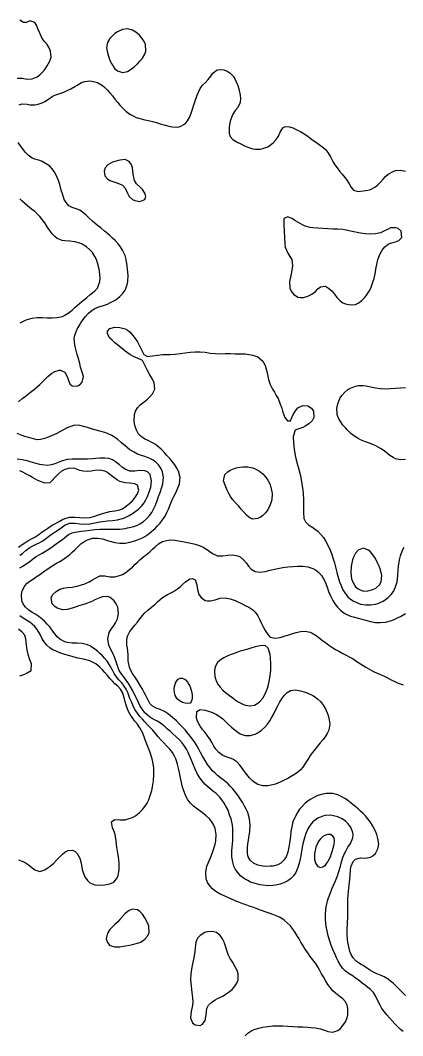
# Model space of a CAD drawing. Header units: metres. Extents: x 0 to 190, y 0 to 286.
# Drawn here: x 60.9 to 94.4, y 60.7 to 149.6 of the extents above; entities that cross this region are included whole.
import ezdxf

# ---------------------------------------------------------------- set-up
doc = ezdxf.new("R2010")
doc.units = ezdxf.units.M
doc.layers.add('engrave', color=7, linetype='Continuous')

msp = doc.modelspace()

# ---------------------------------------------------------------- linework, layer by layer
at = {"layer": 'engrave'}
for points in [[(60.65, 144.57), (61.09, 144.56), (61.53, 144.47), (61.97, 144.5), (62.41, 144.7), (62.63, 144.86), (62.85, 145.07), (63.07, 145.32), (63.29, 145.64), (63.51, 146.05), (63.62, 146.4), (63.58, 146.95), (63.46, 147.23), (63.27, 147.51), (63.04, 147.78), (62.85, 148.06), (62.63, 148.5), (62.47, 148.89), (62.36, 149.17), (62.19, 149.45), (61.75, 149.59), (61.47, 149.44), (61.21, 149.44), (60.87, 149.64)], [(69.44, 145.2), (69.88, 145.06), (70.31, 145.15), (70.56, 145.29), (70.91, 145.57), (71.19, 145.84), (71.41, 146.07), (71.63, 146.33), (71.85, 146.68), (71.93, 146.95), (71.89, 147.51), (71.78, 147.78), (71.61, 148.06), (71.37, 148.34), (71.04, 148.61), (70.75, 148.77), (70.31, 148.88), (69.88, 148.84), (69.44, 148.63), (69.22, 148.47), (69, 148.28), (68.78, 148.06), (68.56, 147.7), (68.48, 147.23), (68.56, 146.79), (68.67, 146.4), (68.78, 146.12), (69, 145.7), (69.22, 145.39), (69.44, 145.2)], [(60.82, 142.25), (61.09, 142.31), (61.53, 142.28), (61.75, 142.25), (62.19, 142.24), (62.41, 142.27), (62.85, 142.42), (63.07, 142.53), (63.47, 142.8), (63.73, 142.97), (63.95, 143.09), (64.39, 143.24), (64.73, 143.35), (65.04, 143.48), (65.36, 143.63), (65.7, 143.83), (65.92, 143.97), (66.3, 144.18), (66.58, 144.28), (67.02, 144.33), (67.46, 144.26), (67.69, 144.18), (68.12, 143.93), (68.34, 143.74), (68.56, 143.52), (68.78, 143.28), (69, 143.02), (69.22, 142.74), (69.44, 142.46), (69.66, 142.2), (69.88, 141.97), (70.18, 141.69), (70.53, 141.43), (70.75, 141.29), (71.07, 141.14), (71.41, 141.03), (71.85, 140.93), (72.15, 140.86), (72.51, 140.78), (72.95, 140.65), (73.17, 140.58), (73.61, 140.45), (74.05, 140.34), (74.27, 140.31), (74.71, 140.29), (74.93, 140.33), (75.37, 140.58), (75.58, 140.83), (75.76, 141.14), (75.88, 141.42), (76.02, 141.86), (76.14, 142.25), (76.24, 142.6), (76.41, 143.08), (76.53, 143.35), (76.68, 143.66), (76.9, 143.95), (77.14, 144.18), (77.4, 144.46), (77.61, 144.74), (77.8, 145.01), (78.18, 145.29), (78.44, 145.33), (78.76, 145.29), (79.1, 145.17), (79.32, 145.01), (79.57, 144.74), (79.76, 144.45), (79.98, 143.93), (80.07, 143.63), (80.19, 143.08), (80.22, 142.8), (80.2, 142.45), (79.98, 142.01), (79.76, 141.74), (79.55, 141.42), (79.43, 141.14), (79.32, 140.8), (79.23, 140.31), (79.22, 139.76), (79.32, 139.45), (79.54, 139.19), (79.98, 138.94), (80.2, 138.84), (80.58, 138.65), (80.85, 138.53), (81.29, 138.39), (81.51, 138.36), (81.95, 138.36), (82.17, 138.41), (82.61, 138.57), (82.83, 138.7), (83.12, 138.93), (83.36, 139.2), (83.54, 139.48), (83.71, 139.85), (83.93, 140.23), (84.15, 140.34), (84.51, 140.31), (84.81, 140.23), (85.23, 140.03), (85.47, 139.91), (85.71, 139.76), (86.11, 139.48), (86.34, 139.31), (86.56, 139.15), (86.88, 138.93), (87.22, 138.68), (87.44, 138.52), (87.66, 138.33), (87.88, 138.07), (88.1, 137.69), (88.32, 137.27), (88.49, 136.99), (88.68, 136.71), (88.9, 136.43), (89.13, 136.16), (89.36, 135.88), (89.56, 135.6), (89.73, 135.33), (89.89, 135.05), (90.11, 134.77), (90.52, 134.64), (90.96, 134.69), (91.39, 134.75), (91.61, 134.81), (92.05, 135.04), (92.27, 135.23), (92.49, 135.47), (92.71, 135.72), (92.93, 135.95), (93.17, 136.16), (93.59, 136.4), (93.81, 136.47), (94.25, 136.52), (94.69, 136.44)], [(60.77, 116.23), (61.09, 116.51), (61.31, 116.67), (61.53, 116.84), (61.83, 117.06), (62.17, 117.34), (62.41, 117.53), (62.63, 117.73), (62.85, 117.94), (63.07, 118.17), (63.35, 118.44), (63.69, 118.72), (63.95, 118.87), (64.34, 119), (64.45, 119), (64.83, 118.83), (65.04, 118.44), (65.11, 118.17), (65.26, 117.81), (65.48, 117.61), (65.92, 117.6), (66.14, 117.71), (66.36, 117.93), (66.45, 118.44), (66.36, 118.81), (66.21, 119.27), (66.14, 119.58), (66, 120.11), (65.92, 120.38), (65.75, 120.94), (65.69, 121.21), (65.65, 121.77), (65.7, 122.05), (65.92, 122.6), (66.07, 122.87), (66.24, 123.15), (66.43, 123.43), (66.64, 123.7), (66.89, 123.98), (67.23, 124.26), (67.46, 124.39), (67.81, 124.53), (68.12, 124.64), (68.56, 124.79), (68.78, 124.88), (69.19, 125.09), (69.44, 125.26), (69.66, 125.45), (69.88, 125.68), (70.1, 126), (70.3, 126.47), (70.36, 126.75), (70.37, 127.3), (70.32, 127.85), (70.29, 128.13), (70.2, 128.69), (70.1, 129.05), (69.89, 129.52), (69.72, 129.79), (69.5, 130.07), (69.24, 130.35), (69, 130.57), (68.78, 130.78), (68.56, 130.97), (68.31, 131.18), (67.97, 131.45), (67.68, 131.68), (67.46, 131.86), (67.24, 132.05), (66.98, 132.28), (66.69, 132.56), (66.39, 132.84), (66.14, 133.01), (65.9, 133.11), (65.48, 133.24), (65.19, 133.39), (64.93, 133.67), (64.77, 133.94), (64.61, 134.45), (64.52, 134.77), (64.39, 135.27), (64.27, 135.6), (64.16, 135.88), (63.95, 136.31), (63.73, 136.63), (63.51, 136.85), (63.29, 137.02), (62.85, 137.27), (62.63, 137.35), (62.19, 137.48), (61.97, 137.56), (61.61, 137.82), (61.36, 138.1), (61.15, 138.37), (60.95, 138.65), (60.74, 138.93)], [(70.97, 133.85), (71.41, 133.77), (71.85, 133.94), (71.94, 134.22), (71.85, 134.51), (71.63, 134.82), (71.39, 135.05), (71.1, 135.33), (70.93, 135.6), (70.83, 136.16), (70.76, 136.71), (70.66, 136.99), (70.46, 137.27), (70.1, 137.44), (69.66, 137.4), (69.22, 137.28), (69, 137.2), (68.61, 136.99), (68.35, 136.71), (68.27, 136.43), (68.34, 136.02), (68.56, 135.75), (68.78, 135.6), (69.22, 135.46), (69.62, 135.33), (69.88, 135.19), (70.1, 134.95), (70.31, 134.5), (70.47, 134.22), (70.75, 133.95), (70.97, 133.85)], [(60.92, 123.15), (61.31, 123.35), (61.53, 123.43), (61.97, 123.56), (62.41, 123.62), (62.85, 123.61), (63.29, 123.59), (63.73, 123.57), (64.17, 123.6), (64.61, 123.7), (64.83, 123.8), (65.12, 123.98), (65.46, 124.26), (65.7, 124.48), (65.92, 124.67), (66.14, 124.86), (66.42, 125.09), (66.75, 125.36), (67.02, 125.58), (67.24, 125.76), (67.46, 125.95), (67.68, 126.19), (67.9, 126.75), (67.92, 127.02), (67.9, 127.41), (67.84, 127.85), (67.7, 128.41), (67.59, 128.69), (67.46, 128.96), (67.24, 129.29), (67.02, 129.54), (66.74, 129.79), (66.36, 130.04), (66.14, 130.13), (65.7, 130.24), (65.26, 130.28), (64.83, 130.31), (64.6, 130.35), (64.17, 130.54), (63.95, 130.71), (63.73, 130.95), (63.51, 131.24), (63.29, 131.56), (63.07, 131.89), (62.85, 132.19), (62.63, 132.46), (62.41, 132.68), (62.19, 132.88), (61.91, 133.11), (61.56, 133.39), (61.31, 133.6), (61.09, 133.79), (60.87, 133.99)], [(89.42, 124.8), (89.86, 124.71), (90.3, 124.76), (90.52, 124.86), (90.84, 125.09), (91.12, 125.36), (91.33, 125.64), (91.5, 125.92), (91.64, 126.19), (91.83, 126.71), (91.92, 127.02), (92.04, 127.58), (92.09, 127.85), (92.2, 128.41), (92.27, 128.69), (92.49, 129.24), (92.65, 129.52), (92.86, 129.79), (93.15, 130.02), (93.37, 130.11), (93.81, 130.23), (94.11, 130.35), (94.35, 130.62), (94.29, 131.18), (94.03, 131.4), (93.81, 131.47), (93.37, 131.45), (93.15, 131.36), (92.77, 131.18), (92.49, 131.03), (92.05, 130.93), (91.61, 130.92), (91.17, 130.94), (90.74, 130.99), (90.3, 131.07), (89.86, 131.16), (89.64, 131.22), (89.2, 131.31), (88.76, 131.35), (88.32, 131.35), (87.88, 131.37), (87.44, 131.41), (87, 131.42), (86.56, 131.45), (86.34, 131.48), (85.9, 131.62), (85.66, 131.73), (85.25, 131.96), (85.03, 132.09), (84.72, 132.28), (84.37, 132.44), (84.01, 132.28), (84.01, 131.73), (84.06, 131.18), (84.08, 130.62), (84.1, 130.07), (84.15, 129.78), (84.37, 129.24), (84.55, 128.96), (84.71, 128.69), (84.79, 128.13), (84.69, 127.58), (84.59, 127.14), (84.52, 126.75), (84.55, 126.19), (84.65, 125.92), (84.86, 125.64), (85.25, 125.4), (85.47, 125.35), (85.74, 125.36), (86.12, 125.47), (86.47, 125.64), (86.78, 125.89), (87, 126.12), (87.22, 126.3), (87.66, 126.34), (87.94, 126.19), (88.24, 125.92), (88.46, 125.64), (88.66, 125.36), (88.93, 125.09), (89.2, 124.9), (89.42, 124.8)], [(80.63, 60.69), (80.85, 60.91), (81.21, 61.15), (81.51, 61.28), (81.95, 61.4), (82.17, 61.44), (82.61, 61.5), (83.05, 61.55), (83.49, 61.56), (83.93, 61.55), (84.37, 61.52), (84.81, 61.5), (85.25, 61.48), (85.69, 61.47), (86.12, 61.45), (86.38, 61.43), (86.78, 61.39), (87.22, 61.31), (87.66, 61.15), (87.88, 61.07), (88.32, 61), (88.74, 61.15), (88.98, 61.34), (89.2, 61.58), (89.42, 61.91), (89.57, 62.26), (89.64, 62.54), (89.64, 63.09), (89.58, 63.37), (89.42, 63.67), (89.2, 63.92), (88.84, 64.2), (88.54, 64.42), (88.32, 64.62), (88.1, 64.88), (87.88, 65.19), (87.66, 65.54), (87.48, 65.86), (87.33, 66.13), (87.18, 66.41), (87, 66.72), (86.78, 67.05), (86.56, 67.35), (86.34, 67.65), (86.12, 67.96), (85.9, 68.29), (85.69, 68.63), (85.52, 68.9), (85.36, 69.18), (85.19, 69.46), (85.01, 69.73), (84.81, 70.03), (84.59, 70.31), (84.35, 70.56), (84.03, 70.84), (83.71, 71.04), (83.49, 71.15), (83.05, 71.31), (82.82, 71.39), (82.39, 71.54), (82.06, 71.67), (81.73, 71.79), (81.3, 71.95), (81.07, 72.03), (80.63, 72.18), (80.42, 72.26), (79.98, 72.43), (79.76, 72.52), (79.32, 72.72), (79.1, 72.81), (78.66, 73), (78.44, 73.11), (78.07, 73.33), (77.78, 73.56), (77.56, 73.8), (77.34, 74.13), (77.22, 74.44), (77.17, 74.99), (77.28, 75.55), (77.39, 75.82), (77.56, 76.23), (77.73, 76.65), (77.83, 76.93), (77.99, 77.48), (78.05, 77.76), (78.09, 78.31), (78, 78.86), (77.87, 79.14), (77.71, 79.42), (77.5, 79.7), (77.22, 79.97), (76.9, 80.23), (76.68, 80.38), (76.46, 80.53), (76.11, 80.8), (75.83, 81.08), (75.62, 81.36), (75.46, 81.63), (75.33, 81.91), (75.15, 82.46), (75.08, 82.74), (74.97, 83.29), (74.91, 83.57), (74.79, 84.13), (74.71, 84.48), (74.55, 84.96), (74.42, 85.23), (74.25, 85.51), (74.03, 85.79), (73.77, 86.06), (73.51, 86.34), (73.25, 86.62), (73.01, 86.89), (72.78, 87.17), (72.53, 87.45), (72.29, 87.71), (72.07, 87.94), (71.85, 88.18), (71.63, 88.42), (71.41, 88.66), (71.19, 88.94), (70.97, 89.28), (70.78, 89.66), (70.66, 89.94), (70.53, 90.25), (70.34, 90.77), (70.21, 91.04), (70.04, 91.32), (69.82, 91.6), (69.57, 91.87), (69.34, 92.15), (69.16, 92.43), (69, 92.72), (68.78, 93.14), (68.56, 93.47), (68.34, 93.74), (68.12, 93.98), (67.9, 94.19), (67.68, 94.38), (67.34, 94.64), (67.02, 94.85), (66.8, 94.94), (66.36, 95.06), (65.92, 95.09), (65.48, 95.09), (65.04, 95.14), (64.82, 95.2), (64.39, 95.43), (64.17, 95.63), (63.95, 95.91), (63.73, 96.22), (63.51, 96.51), (63.29, 96.76), (63.07, 96.99), (62.85, 97.19), (62.56, 97.41), (62.19, 97.64), (61.97, 97.77), (61.67, 97.96), (61.37, 98.24), (61.18, 98.52), (61.07, 98.79), (61.03, 99.35), (61.09, 99.68), (61.31, 100.11), (61.53, 100.34), (61.75, 100.51), (62.07, 100.73), (62.41, 100.96), (62.63, 101.11), (62.87, 101.28), (63.27, 101.56), (63.51, 101.71), (63.73, 101.85), (64.17, 102.12), (64.39, 102.25), (64.62, 102.39), (65.02, 102.67), (65.26, 102.86), (65.48, 103.06), (65.7, 103.27), (65.93, 103.5), (66.24, 103.78), (66.58, 104.02), (66.8, 104.14), (67.24, 104.27), (67.68, 104.28), (68.12, 104.21), (68.56, 104.08), (68.78, 104.01), (69.22, 103.89), (69.66, 103.84), (70.1, 103.85), (70.53, 103.92), (70.97, 104.04), (71.19, 104.12), (71.63, 104.31), (71.85, 104.43), (72.11, 104.61), (72.45, 104.88), (72.73, 105.13), (72.95, 105.35), (73.17, 105.59), (73.39, 105.88), (73.61, 106.22), (73.78, 106.54), (73.9, 106.82), (74.05, 107.21), (74.23, 107.65), (74.37, 107.93), (74.52, 108.2), (74.71, 108.59), (74.87, 109.03), (74.92, 109.59), (74.79, 110.14), (74.65, 110.42), (74.46, 110.7), (74.25, 110.97), (74.02, 111.25), (73.78, 111.53), (73.53, 111.8), (73.26, 112.08), (72.95, 112.35), (72.73, 112.52), (72.51, 112.64), (72.07, 112.86), (71.85, 112.96), (71.51, 113.19), (71.26, 113.46), (71.11, 113.74), (70.97, 114.14), (70.9, 114.57), (70.93, 115.12), (71.02, 115.4), (71.19, 115.69), (71.44, 115.95), (71.79, 116.23), (72.07, 116.45), (72.29, 116.66), (72.51, 116.93), (72.71, 117.34), (72.66, 117.89), (72.51, 118.21), (72.29, 118.59), (72.07, 118.98), (71.92, 119.27), (71.79, 119.55), (71.62, 119.83), (71.19, 120.06), (70.97, 120.14), (70.53, 120.36), (70.31, 120.51), (70.1, 120.67), (69.76, 120.94), (69.44, 121.2), (69.22, 121.4), (69, 121.6), (68.78, 121.81), (68.56, 122.17), (68.56, 122.41), (68.78, 122.65), (69.22, 122.75), (69.66, 122.72), (70.1, 122.61), (70.31, 122.49), (70.55, 122.32), (70.8, 122.04), (71, 121.77), (71.19, 121.47), (71.41, 121.07), (71.6, 120.66), (71.74, 120.38), (72.07, 120.18), (72.51, 120.24), (72.95, 120.32), (73.39, 120.36), (73.83, 120.38), (74.05, 120.38), (74.49, 120.41), (74.93, 120.46), (75.37, 120.51), (75.8, 120.57), (76.24, 120.61), (76.68, 120.61), (77.12, 120.56), (77.56, 120.49), (78, 120.45), (78.44, 120.44), (78.88, 120.45), (79.32, 120.46), (79.76, 120.44), (80.2, 120.43), (80.63, 120.42), (80.98, 120.38), (81.29, 120.32), (81.73, 120.15), (81.95, 120), (82.17, 119.79), (82.39, 119.39), (82.51, 119), (82.61, 118.47), (82.68, 118.17), (82.83, 117.73), (83.02, 117.34), (83.19, 117.06), (83.36, 116.78), (83.51, 116.51), (83.71, 116.03), (83.83, 115.68), (83.93, 115.31), (84.12, 114.85), (84.33, 114.57), (84.59, 114.56), (84.72, 114.85), (84.85, 115.12), (85.03, 115.43), (85.25, 115.69), (85.69, 115.91), (86.12, 115.86), (86.43, 115.68), (86.63, 115.4), (86.65, 114.85), (86.49, 114.57), (86.21, 114.29), (85.9, 114.09), (85.69, 113.98), (85.25, 113.83), (85.01, 113.74), (84.83, 113.19), (84.86, 112.63), (84.92, 112.08), (85.01, 111.53), (85.08, 111.25), (85.23, 110.7), (85.31, 110.42), (85.44, 109.86), (85.5, 109.59), (85.6, 109.03), (85.67, 108.48), (85.7, 108.2), (85.74, 107.65), (85.74, 107.1), (85.73, 106.54), (85.78, 105.99), (85.91, 105.71), (86.19, 105.44), (86.56, 105.2), (86.78, 105.05), (87, 104.88), (87.27, 104.61), (87.49, 104.33), (87.67, 104.05), (87.88, 103.68), (88.08, 103.22), (88.19, 102.95), (88.32, 102.56), (88.45, 102.12), (88.54, 101.78), (88.67, 101.28), (88.76, 100.94), (88.9, 100.45), (89, 100.18), (89.2, 99.74), (89.42, 99.39), (89.64, 99.13), (89.86, 98.93), (90.08, 98.78), (90.52, 98.58), (90.74, 98.51), (91.17, 98.45), (91.61, 98.45), (92.05, 98.51), (92.27, 98.57), (92.71, 98.76), (92.93, 98.9), (93.15, 99.07), (93.41, 99.35), (93.62, 99.62), (93.81, 100.01), (93.95, 100.45), (94.01, 101.01), (94.03, 101.48), (94.06, 101.84), (94.16, 102.39), (94.25, 102.73), (94.43, 103.22), (94.55, 103.5)], [(93.81, 111.23), (93.59, 111.34), (93.31, 111.53), (92.97, 111.8), (92.71, 111.99), (92.49, 112.13), (92.08, 112.36), (91.83, 112.47), (91.43, 112.63), (91.17, 112.73), (90.74, 112.9), (90.52, 113.01), (90.24, 113.19), (89.89, 113.46), (89.64, 113.7), (89.42, 113.93), (89.2, 114.19), (88.98, 114.49), (88.78, 114.85), (88.68, 115.12), (88.66, 115.68), (88.76, 116.06), (88.94, 116.51), (89.11, 116.78), (89.35, 117.06), (89.64, 117.29), (89.86, 117.42), (90.3, 117.59), (90.52, 117.64), (90.96, 117.65), (91.23, 117.61), (91.61, 117.53), (92.05, 117.44), (92.49, 117.38), (92.93, 117.37), (93.37, 117.39), (93.81, 117.42), (94.25, 117.46), (94.69, 117.48)], [(60.87, 101.67), (61.14, 101.84), (61.53, 102.09), (61.75, 102.25), (61.97, 102.42), (62.31, 102.67), (62.63, 102.85), (62.85, 102.97), (63.29, 103.22), (63.51, 103.37), (63.73, 103.53), (64.06, 103.78), (64.39, 104.01), (64.61, 104.17), (64.83, 104.35), (65.16, 104.61), (65.48, 104.76), (65.92, 104.84), (66.25, 104.88), (66.58, 104.93), (67.02, 104.99), (67.46, 105.04), (67.9, 105.07), (68.34, 105.08), (68.78, 105.06), (69.22, 105.06), (69.66, 105.08), (70.1, 105.14), (70.31, 105.17), (70.75, 105.27), (71.19, 105.42), (71.41, 105.53), (71.7, 105.71), (72.02, 105.99), (72.26, 106.27), (72.46, 106.54), (72.61, 106.82), (72.74, 107.1), (72.95, 107.64), (73.05, 107.93), (73.17, 108.28), (73.33, 108.76), (73.41, 109.03), (73.48, 109.59), (73.39, 110.1), (73.25, 110.42), (73.05, 110.7), (72.77, 110.97), (72.51, 111.15), (72.29, 111.27), (71.85, 111.43), (71.55, 111.53), (71.19, 111.65), (70.89, 111.8), (70.53, 112.03), (70.31, 112.2), (70.1, 112.38), (69.8, 112.63), (69.46, 112.91), (69.22, 113.09), (69, 113.23), (68.56, 113.45), (68.34, 113.53), (67.9, 113.66), (67.57, 113.74), (67.24, 113.83), (66.8, 113.96), (66.58, 114.03), (66.14, 114.15), (65.7, 114.17), (65.26, 114.04), (65.04, 113.95), (64.66, 113.74), (64.39, 113.6), (64.12, 113.46), (63.73, 113.28), (63.51, 113.18), (63.07, 113.01), (62.69, 112.91), (62.41, 112.9), (62.19, 112.94), (61.75, 113.06), (61.32, 113.19), (61.09, 113.28), (60.65, 113.44)], [(60.87, 102.78), (61.12, 102.95), (61.45, 103.22), (61.75, 103.46), (61.97, 103.59), (62.37, 103.78), (62.63, 103.9), (62.9, 104.05), (63.28, 104.33), (63.51, 104.5), (63.73, 104.65), (64.07, 104.88), (64.39, 105.1), (64.61, 105.26), (64.87, 105.44), (65.26, 105.58), (65.7, 105.58), (66.14, 105.54), (66.58, 105.52), (67.02, 105.54), (67.46, 105.61), (67.9, 105.7), (68.12, 105.74), (68.56, 105.8), (69, 105.84), (69.44, 105.89), (69.87, 105.99), (70.1, 106.08), (70.47, 106.27), (70.75, 106.44), (70.97, 106.58), (71.29, 106.82), (71.57, 107.1), (71.77, 107.37), (71.94, 107.65), (72.08, 107.93), (72.28, 108.48), (72.35, 108.76), (72.42, 109.31), (72.3, 109.86), (72.07, 110.09), (71.85, 110.19), (71.41, 110.22), (70.97, 110.16), (70.75, 110.14), (70.53, 110.15), (70.1, 110.31), (69.88, 110.46), (69.61, 110.7), (69.28, 110.97), (69, 111.15), (68.69, 111.25), (68.34, 111.3), (67.9, 111.29), (67.55, 111.25), (67.24, 111.22), (66.8, 111.19), (66.36, 111.19), (65.92, 111.21), (65.48, 111.21), (65.04, 111.16), (64.61, 111.05), (64.39, 110.97), (63.95, 110.8), (63.66, 110.7), (63.29, 110.63), (62.85, 110.69), (62.63, 110.74), (62.19, 110.86), (61.79, 110.97), (61.53, 111.04), (61.09, 111.14), (60.65, 111.19)], [(94.69, 111.18), (94.25, 111.15), (93.81, 111.23)], [(60.77, 103.5), (61.09, 103.72), (61.31, 103.88), (61.59, 104.05), (61.97, 104.25), (62.19, 104.37), (62.56, 104.61), (62.85, 104.82), (63.07, 104.98), (63.33, 105.16), (63.73, 105.41), (63.95, 105.53), (64.26, 105.71), (64.61, 105.9), (64.83, 106), (65.26, 106.11), (65.7, 106.11), (66.14, 106.09), (66.58, 106.07), (67.02, 106.09), (67.46, 106.2), (67.68, 106.28), (68.12, 106.45), (68.46, 106.54), (68.78, 106.61), (69.22, 106.66), (69.66, 106.75), (69.88, 106.85), (70.24, 107.1), (70.53, 107.34), (70.75, 107.55), (70.97, 107.81), (71.19, 108.16), (71.3, 108.48), (71.19, 108.91), (70.97, 109.04), (70.53, 109.09), (70.1, 109.14), (69.66, 109.24), (69.44, 109.35), (69.11, 109.59), (68.78, 109.86), (68.56, 110.03), (68.34, 110.14), (67.9, 110.24), (67.46, 110.2), (67.14, 110.14), (66.8, 110.11), (66.43, 110.14), (66.14, 110.22), (65.7, 110.37), (65.26, 110.41), (64.83, 110.3), (64.55, 110.14), (64.22, 109.86), (63.96, 109.59), (63.73, 109.32), (63.51, 109.14), (63.07, 109.09), (62.63, 109.27), (62.41, 109.37), (61.99, 109.59), (61.75, 109.73), (61.53, 109.87), (61.09, 110.1), (60.87, 110.17)], [(81.29, 105.93), (81.07, 106.02), (80.79, 106.27), (80.54, 106.54), (80.29, 106.82), (80.04, 107.1), (79.78, 107.37), (79.55, 107.65), (79.35, 107.93), (79.19, 108.2), (79.05, 108.48), (78.88, 108.93), (78.74, 109.31), (78.85, 109.86), (79.1, 110.1), (79.32, 110.23), (79.76, 110.41), (79.98, 110.47), (80.42, 110.54), (80.85, 110.53), (81.29, 110.44), (81.51, 110.35), (81.88, 110.14), (82.17, 109.91), (82.39, 109.67), (82.61, 109.37), (82.79, 109.03), (82.89, 108.76), (83, 108.2), (82.97, 107.65), (82.83, 107.2), (82.64, 106.82), (82.45, 106.54), (82.18, 106.27), (81.95, 106.1), (81.72, 105.99), (81.29, 105.93)], [(94.47, 61.06), (94.25, 61.24), (94.03, 61.45), (93.78, 61.71), (93.53, 61.98), (93.29, 62.26), (93.05, 62.54), (92.82, 62.81), (92.61, 63.09), (92.46, 63.37), (92.27, 63.76), (92.06, 64.2), (91.87, 64.47), (91.61, 64.75), (91.39, 64.93), (91.17, 65.09), (90.89, 65.3), (90.53, 65.58), (90.3, 65.75), (90.08, 65.9), (89.73, 66.13), (89.42, 66.36), (89.2, 66.58), (88.98, 66.87), (88.77, 67.24), (88.64, 67.52), (88.51, 67.8), (88.32, 68.26), (88.18, 68.63), (88.08, 68.9), (87.91, 69.46), (87.84, 69.73), (87.74, 70.29), (87.68, 70.84), (87.67, 71.39), (87.73, 71.95), (87.85, 72.5), (87.94, 72.78), (88.1, 73.22), (88.26, 73.61), (88.37, 73.88), (88.54, 74.27), (88.71, 74.71), (88.81, 74.99), (88.98, 75.55), (89.05, 75.82), (89.2, 76.31), (89.33, 76.65), (89.47, 76.93), (89.64, 77.21), (89.86, 77.53), (90.07, 78.04), (90.09, 78.31), (90.04, 78.59), (89.86, 78.98), (89.64, 79.28), (89.42, 79.5), (89.13, 79.7), (88.76, 79.87), (88.37, 79.97), (88.1, 80.01), (87.66, 79.99), (87.44, 79.94), (87, 79.76), (86.78, 79.62), (86.56, 79.42), (86.33, 79.14), (86.12, 78.81), (85.91, 78.31), (85.82, 78.04), (85.69, 77.51), (85.62, 77.21), (85.53, 76.65), (85.47, 76.31), (85.36, 75.82), (85.25, 75.42), (85.06, 74.99), (84.87, 74.71), (84.61, 74.44), (84.37, 74.26), (84.15, 74.14), (83.71, 73.97), (83.29, 73.88), (83.05, 73.85), (82.61, 73.84), (82.17, 73.88), (81.95, 73.91), (81.51, 74.02), (81.11, 74.16), (80.85, 74.28), (80.58, 74.44), (80.22, 74.71), (79.98, 74.98), (79.77, 75.27), (79.64, 75.55), (79.54, 75.9), (79.47, 76.38), (79.47, 76.93), (79.51, 77.48), (79.54, 77.79), (79.56, 78.31), (79.54, 78.87), (79.51, 79.14), (79.39, 79.7), (79.3, 79.97), (79.1, 80.5), (78.95, 80.8), (78.79, 81.08), (78.6, 81.36), (78.37, 81.63), (78.08, 81.91), (77.78, 82.16), (77.56, 82.33), (77.34, 82.52), (77.11, 82.74), (76.87, 83.02), (76.66, 83.29), (76.46, 83.62), (76.24, 84.06), (76.09, 84.4), (75.98, 84.68), (75.8, 85.11), (75.63, 85.51), (75.49, 85.79), (75.32, 86.06), (75.12, 86.34), (74.87, 86.62), (74.58, 86.89), (74.27, 87.17), (74.05, 87.37), (73.83, 87.56), (73.61, 87.76), (73.32, 88), (72.95, 88.24), (72.73, 88.35), (72.37, 88.55), (72.07, 88.77), (71.85, 88.99), (71.63, 89.27), (71.41, 89.62), (71.26, 89.94), (71.13, 90.21), (70.97, 90.52), (70.75, 90.96), (70.56, 91.32), (70.39, 91.6), (70.18, 91.87), (69.96, 92.15), (69.75, 92.43), (69.6, 92.7), (69.44, 93.11), (69.3, 93.54), (69.2, 93.81), (69, 94.27), (68.8, 94.64), (68.69, 94.92), (68.59, 95.47), (68.72, 96.03), (68.88, 96.3), (69.08, 96.58), (69.27, 96.86), (69.44, 97.2), (69.54, 97.69), (69.46, 98.24), (69.33, 98.52), (69.14, 98.79), (68.8, 99.07), (68.56, 99.16), (68.12, 99.13), (67.9, 99.06), (67.46, 98.87), (67.24, 98.76), (66.8, 98.59), (66.58, 98.51), (66.14, 98.38), (65.74, 98.24), (65.48, 98.16), (65.04, 98.02), (64.61, 97.99), (64.17, 98.14), (63.95, 98.29), (63.73, 98.53), (63.63, 99.07), (63.77, 99.35), (64.06, 99.62), (64.39, 99.8), (64.7, 99.9), (65.04, 99.95), (65.48, 100), (65.92, 100.07), (66.28, 100.18), (66.58, 100.28), (66.95, 100.45), (67.24, 100.62), (67.46, 100.76), (67.9, 100.97), (68.34, 100.97), (68.78, 100.89), (69.22, 100.9), (69.62, 101.01), (69.88, 101.11), (70.17, 101.28), (70.53, 101.55), (70.75, 101.75), (70.97, 101.97), (71.19, 102.19), (71.41, 102.39), (71.76, 102.67), (72.07, 102.91), (72.29, 103.09), (72.51, 103.31), (72.73, 103.53), (73.03, 103.78), (73.39, 103.99), (73.61, 104.06), (74.05, 104.12), (74.49, 104.1), (74.79, 104.05), (75.15, 103.99), (75.58, 103.89), (76.02, 103.8), (76.24, 103.75), (76.68, 103.62), (76.96, 103.5), (77.34, 103.25), (77.56, 103.09), (77.78, 102.93), (78.22, 102.74), (78.66, 102.72), (79.1, 102.78), (79.54, 102.81), (79.98, 102.73), (80.2, 102.63), (80.49, 102.39), (80.72, 102.12), (80.92, 101.84), (81.16, 101.56), (81.51, 101.35), (81.95, 101.3), (82.39, 101.37), (82.83, 101.47), (83.2, 101.56), (83.49, 101.62), (83.93, 101.7), (84.37, 101.76), (84.81, 101.81), (85.25, 101.83), (85.69, 101.82), (86.12, 101.76), (86.56, 101.62), (86.78, 101.51), (87.08, 101.28), (87.33, 101.01), (87.5, 100.73), (87.66, 100.4), (87.84, 99.9), (87.94, 99.62), (88.1, 99.24), (88.32, 98.81), (88.5, 98.52), (88.72, 98.24), (88.98, 97.98), (89.2, 97.8), (89.42, 97.66), (89.86, 97.46), (90.08, 97.39), (90.52, 97.27), (90.96, 97.16), (91.17, 97.09), (91.61, 96.97), (92.05, 96.89), (92.49, 96.88), (92.93, 96.92), (93.37, 97.03), (93.63, 97.13), (94.03, 97.32), (94.25, 97.43), (94.69, 97.67)], [(90.52, 99.83), (90.96, 99.65), (91.39, 99.66), (91.83, 99.79), (92.07, 99.9), (92.39, 100.18), (92.55, 100.45), (92.61, 101.01), (92.49, 101.51), (92.36, 101.84), (92.24, 102.12), (92.05, 102.49), (91.83, 102.83), (91.61, 103.09), (91.39, 103.26), (90.96, 103.39), (90.54, 103.22), (90.3, 102.96), (90.14, 102.67), (90.04, 102.39), (89.92, 101.84), (89.88, 101.28), (89.95, 100.73), (90.08, 100.37), (90.3, 100.03), (90.52, 99.83)], [(94.69, 64.22), (94.42, 64.47), (94.14, 64.75), (93.86, 65.03), (93.59, 65.29), (93.37, 65.49), (93.15, 65.66), (92.82, 65.86), (92.49, 66.01), (92.17, 66.13), (91.83, 66.29), (91.6, 66.41), (91.17, 66.69), (90.96, 66.84), (90.74, 66.97), (90.35, 67.24), (90.08, 67.52), (89.92, 67.8), (89.81, 68.07), (89.69, 68.63), (89.64, 68.9), (89.58, 69.46), (89.56, 70.01), (89.59, 70.56), (89.63, 71.12), (89.64, 71.39), (89.64, 71.76), (89.63, 72.22), (89.64, 72.69), (89.66, 73.05), (89.72, 73.61), (89.77, 74.16), (89.82, 74.71), (89.86, 75.27), (89.91, 75.55), (90.08, 75.97), (90.3, 76.17), (90.74, 76.27), (91.17, 76.26), (91.61, 76.34), (91.83, 76.45), (92.05, 76.66), (92.27, 77.07), (92.34, 77.48), (92.27, 77.96), (92.18, 78.31), (92.05, 78.61), (91.83, 79.05), (91.61, 79.4), (91.39, 79.69), (91.17, 79.95), (90.96, 80.17), (90.74, 80.38), (90.52, 80.58), (90.25, 80.8), (89.91, 81.08), (89.64, 81.29), (89.42, 81.45), (89.09, 81.63), (88.76, 81.79), (88.32, 81.9), (88.1, 81.92), (87.72, 81.91), (87.44, 81.87), (87, 81.74), (86.77, 81.63), (86.34, 81.4), (86.12, 81.25), (85.9, 81.06), (85.64, 80.8), (85.4, 80.53), (85.21, 80.25), (85.03, 79.94), (84.82, 79.42), (84.74, 79.14), (84.64, 78.59), (84.59, 78.17), (84.53, 77.76), (84.46, 77.21), (84.37, 76.77), (84.22, 76.38), (84.05, 76.1), (83.77, 75.82), (83.49, 75.67), (83.05, 75.56), (82.83, 75.54), (82.39, 75.53), (82.17, 75.55), (81.73, 75.65), (81.36, 75.82), (81.07, 76.07), (80.9, 76.38), (80.83, 76.65), (80.83, 77.21), (80.86, 77.48), (80.96, 78.04), (81.04, 78.59), (81.07, 79.14), (81.02, 79.7), (80.85, 80.24), (80.73, 80.53), (80.58, 80.8), (80.42, 81.09), (80.2, 81.44), (79.98, 81.76), (79.76, 82.05), (79.54, 82.32), (79.32, 82.56), (79.1, 82.78), (78.82, 83.02), (78.47, 83.29), (78.22, 83.5), (78, 83.69), (77.78, 83.91), (77.56, 84.17), (77.34, 84.46), (77.12, 84.81), (76.9, 85.19), (76.73, 85.51), (76.58, 85.79), (76.42, 86.06), (76.24, 86.35), (76.02, 86.66), (75.8, 86.95), (75.58, 87.22), (75.37, 87.48), (75.15, 87.73), (74.89, 88), (74.6, 88.28), (74.29, 88.55), (74.05, 88.76), (73.83, 88.93), (73.55, 89.11), (73.17, 89.28), (72.84, 89.38), (72.51, 89.56), (72.29, 89.8), (72.07, 90.2), (71.93, 90.49), (71.79, 90.77), (71.63, 91.04), (71.41, 91.42), (71.19, 91.78), (70.97, 92.12), (70.77, 92.43), (70.61, 92.7), (70.48, 92.98), (70.38, 93.54), (70.37, 94.09), (70.32, 94.64), (70.27, 94.92), (70.26, 95.47), (70.35, 95.75), (70.53, 96.09), (70.75, 96.39), (70.97, 96.65), (71.19, 96.93), (71.41, 97.22), (71.63, 97.5), (71.85, 97.74), (72.1, 97.96), (72.43, 98.24), (72.73, 98.51), (72.95, 98.71), (73.17, 98.9), (73.4, 99.07), (73.83, 99.34), (74.05, 99.47), (74.34, 99.62), (74.71, 99.85), (74.93, 100.01), (75.15, 100.21), (75.39, 100.45), (75.77, 100.73), (76.02, 100.76), (76.24, 100.63), (76.4, 100.18), (76.46, 99.78), (76.58, 99.35), (76.76, 99.07), (77.12, 98.83), (77.34, 98.79), (77.58, 98.79), (78, 98.89), (78.44, 99.01), (78.88, 99.05), (79.32, 98.98), (79.76, 98.81), (79.98, 98.7), (80.36, 98.52), (80.63, 98.39), (80.94, 98.24), (81.29, 98.01), (81.51, 97.8), (81.73, 97.48), (81.91, 97.13), (82.04, 96.86), (82.17, 96.58), (82.39, 96.18), (82.61, 95.85), (82.83, 95.62), (83.27, 95.52), (83.71, 95.59), (84.15, 95.72), (84.37, 95.79), (84.81, 95.94), (85.1, 96.03), (85.47, 96.11), (85.9, 96.14), (86.34, 96.04), (86.56, 95.94), (86.86, 95.75), (87.22, 95.47), (87.44, 95.3), (87.66, 95.14), (87.96, 94.92), (88.32, 94.68), (88.54, 94.54), (88.85, 94.37), (89.2, 94.18), (89.42, 94.07), (89.86, 93.84), (90.08, 93.71), (90.34, 93.54), (90.74, 93.27), (90.96, 93.13), (91.19, 92.98), (91.61, 92.75), (91.83, 92.64), (92.27, 92.43), (92.49, 92.34), (92.88, 92.15), (93.15, 92.02), (93.43, 91.87), (93.81, 91.69), (94.03, 91.58), (94.47, 91.43)], [(60.78, 76.1), (61.09, 75.99), (61.43, 75.82), (61.75, 75.59), (61.97, 75.4), (62.19, 75.22), (62.63, 75.08), (63.07, 75.22), (63.29, 75.36), (63.55, 75.55), (63.86, 75.82), (64.13, 76.1), (64.38, 76.38), (64.61, 76.61), (64.83, 76.79), (65.11, 76.93), (65.48, 76.95), (65.7, 76.85), (65.92, 76.65), (66.14, 76.25), (66.27, 75.82), (66.36, 75.27), (66.43, 74.99), (66.58, 74.61), (66.8, 74.28), (67.02, 74.08), (67.46, 73.91), (67.9, 73.89), (68.34, 73.91), (68.78, 73.99), (69.12, 74.16), (69.36, 74.44), (69.49, 74.71), (69.6, 75.27), (69.6, 75.82), (69.52, 76.38), (69.44, 76.87), (69.38, 77.21), (69.32, 77.76), (69.23, 78.31), (69.14, 78.59), (69, 78.9), (68.91, 79.42), (69.22, 79.64), (69.66, 79.62), (70.1, 79.62), (70.39, 79.7), (70.75, 79.82), (71.01, 79.97), (71.38, 80.25), (71.63, 80.5), (71.85, 80.77), (72.04, 81.08), (72.18, 81.36), (72.29, 81.64), (72.44, 82.19), (72.51, 82.5), (72.59, 83.02), (72.63, 83.57), (72.62, 84.13), (72.54, 84.68), (72.48, 84.96), (72.31, 85.51), (72.2, 85.79), (72.07, 86.09), (71.87, 86.62), (71.77, 86.89), (71.63, 87.25), (71.41, 87.67), (71.19, 87.98), (70.97, 88.25), (70.75, 88.53), (70.55, 88.83), (70.4, 89.11), (70.29, 89.38), (70.12, 89.94), (70.05, 90.21), (69.88, 90.75), (69.7, 91.04), (69.46, 91.32), (69.22, 91.53), (69, 91.74), (68.78, 91.98), (68.56, 92.26), (68.34, 92.52), (68.12, 92.76), (67.89, 92.98), (67.54, 93.26), (67.24, 93.43), (67.01, 93.54), (66.58, 93.65), (66.14, 93.74), (65.85, 93.81), (65.48, 93.91), (65.04, 94.03), (64.83, 94.1), (64.39, 94.23), (64.06, 94.37), (63.73, 94.53), (63.51, 94.68), (63.24, 94.92), (63.02, 95.2), (62.85, 95.47), (62.63, 95.9), (62.41, 96.27), (62.19, 96.55), (61.97, 96.75), (61.75, 96.91), (61.4, 97.13), (61.09, 97.32), (60.87, 97.47)], [(60.87, 92.22), (61.31, 92.36), (61.53, 92.47), (61.87, 92.7), (61.9, 93.26), (61.75, 93.63), (61.61, 94.09), (61.53, 94.49), (61.48, 94.92), (61.41, 95.47), (61.31, 95.77), (61.09, 96.06), (60.77, 96.3)], [(80.63, 89.64), (81.07, 89.58), (81.44, 89.66), (81.73, 89.82), (81.95, 90.01), (82.17, 90.27), (82.39, 90.65), (82.56, 91.04), (82.65, 91.32), (82.77, 91.87), (82.83, 92.26), (82.87, 92.7), (82.88, 93.26), (82.85, 93.81), (82.82, 94.09), (82.66, 94.64), (82.39, 94.88), (81.95, 94.86), (81.51, 94.75), (81.14, 94.64), (80.85, 94.57), (80.42, 94.44), (80.18, 94.37), (79.76, 94.22), (79.39, 94.09), (79.1, 93.97), (78.77, 93.81), (78.44, 93.6), (78.22, 93.38), (78, 93), (77.94, 92.7), (77.97, 92.15), (78.06, 91.87), (78.22, 91.53), (78.44, 91.22), (78.66, 90.98), (78.9, 90.77), (79.26, 90.49), (79.54, 90.29), (79.76, 90.13), (80.03, 89.94), (80.42, 89.73), (80.63, 89.64)], [(75.15, 89.89), (75.05, 89.94), (74.93, 90.01), (74.71, 90.18), (74.68, 90.21), (74.5, 90.49), (74.49, 90.54), (74.43, 90.77), (74.41, 91.04), (74.45, 91.32), (74.49, 91.47), (74.53, 91.6), (74.7, 91.87), (74.71, 91.89), (74.93, 92.02), (75.15, 92.02), (75.37, 91.9), (75.39, 91.87), (75.58, 91.66), (75.62, 91.6), (75.78, 91.32), (75.8, 91.25), (75.88, 91.04), (75.95, 90.77), (75.99, 90.49), (75.99, 90.21), (75.91, 89.94), (75.8, 89.84), (75.58, 89.8), (75.37, 89.83), (75.15, 89.89)], [(81.73, 82.71), (81.51, 82.84), (81.28, 83.02), (81, 83.29), (80.78, 83.57), (80.58, 83.85), (80.38, 84.13), (80.16, 84.4), (79.89, 84.68), (79.54, 84.91), (79.32, 85), (78.88, 85.15), (78.66, 85.25), (78.32, 85.51), (78.07, 85.79), (77.89, 86.06), (77.74, 86.34), (77.56, 86.64), (77.34, 86.97), (77.12, 87.25), (76.9, 87.52), (76.68, 87.82), (76.46, 88.24), (76.37, 88.55), (76.4, 89.11), (76.68, 89.27), (77.12, 89.22), (77.5, 89.11), (77.78, 89), (78.12, 88.83), (78.44, 88.63), (78.66, 88.45), (78.88, 88.26), (79.15, 88), (79.44, 87.72), (79.76, 87.45), (79.98, 87.28), (80.2, 87.15), (80.63, 86.99), (81.07, 86.99), (81.51, 87.12), (81.73, 87.23), (82.05, 87.45), (82.36, 87.72), (82.59, 88), (82.79, 88.28), (82.95, 88.55), (83.1, 88.83), (83.27, 89.16), (83.49, 89.59), (83.68, 89.94), (83.85, 90.21), (84.04, 90.49), (84.3, 90.77), (84.59, 90.94), (85.03, 91), (85.47, 90.92), (85.9, 90.79), (86.12, 90.7), (86.56, 90.49), (86.78, 90.35), (87, 90.18), (87.25, 89.94), (87.46, 89.66), (87.66, 89.32), (87.88, 88.84), (87.97, 88.55), (88.04, 88), (87.95, 87.45), (87.83, 87.17), (87.65, 86.89), (87.44, 86.62), (87.2, 86.34), (86.97, 86.06), (86.75, 85.79), (86.54, 85.51), (86.34, 85.23), (86.12, 84.9), (85.9, 84.55), (85.69, 84.23), (85.47, 83.98), (85.25, 83.78), (84.96, 83.57), (84.59, 83.36), (84.37, 83.24), (83.94, 83.02), (83.71, 82.91), (83.3, 82.74), (83.05, 82.66), (82.61, 82.58), (82.17, 82.58), (81.73, 82.71)], [(87, 75.51), (87.22, 75.43), (87.44, 75.48), (87.52, 75.55), (87.66, 75.65), (87.8, 75.82), (87.88, 75.93), (87.97, 76.1), (88.1, 76.36), (88.11, 76.38), (88.2, 76.65), (88.29, 76.93), (88.32, 77.05), (88.36, 77.21), (88.42, 77.48), (88.47, 77.76), (88.44, 78.04), (88.32, 78.19), (88.1, 78.31), (87.94, 78.31), (87.88, 78.31), (87.87, 78.31), (87.66, 78.26), (87.44, 78.14), (87.32, 78.04), (87.22, 77.94), (87.09, 77.76), (87, 77.62), (86.94, 77.48), (86.83, 77.21), (86.78, 77.05), (86.75, 76.93), (86.71, 76.65), (86.7, 76.38), (86.72, 76.1), (86.78, 75.83), (86.79, 75.82), (86.97, 75.55), (87, 75.51)], [(68.78, 68.61), (69.22, 68.47), (69.66, 68.49), (70.1, 68.56), (70.5, 68.63), (70.75, 68.68), (71.19, 68.79), (71.49, 68.9), (71.85, 69.15), (72.07, 69.41), (72.21, 69.73), (72.18, 70.29), (72.07, 70.6), (71.85, 71.03), (71.63, 71.35), (71.41, 71.58), (71.19, 71.72), (70.75, 71.77), (70.47, 71.67), (70.1, 71.39), (69.88, 71.14), (69.66, 70.89), (69.44, 70.65), (69.22, 70.44), (69, 70.23), (68.78, 70), (68.56, 69.67), (68.46, 69.18), (68.56, 68.86), (68.78, 68.61)], [(76.24, 61.64), (76.68, 61.6), (76.9, 61.71), (77.12, 62.03), (77.21, 62.54), (77.28, 63.09), (77.42, 63.37), (77.71, 63.64), (78, 63.83), (78.22, 63.95), (78.66, 64.17), (78.88, 64.3), (79.15, 64.47), (79.48, 64.75), (79.73, 65.03), (79.91, 65.3), (80.01, 65.58), (80.02, 66.13), (79.93, 66.41), (79.76, 66.74), (79.54, 67.1), (79.32, 67.47), (79.15, 67.8), (79.04, 68.07), (78.88, 68.63), (78.78, 68.9), (78.65, 69.18), (78.44, 69.48), (78.11, 69.73), (77.78, 69.84), (77.34, 69.81), (77.09, 69.73), (76.68, 69.48), (76.46, 69.25), (76.3, 68.9), (76.24, 68.39), (76.23, 68.07), (76.14, 67.52), (76.02, 66.99), (75.96, 66.69), (75.87, 66.13), (75.85, 65.58), (75.89, 65.03), (75.96, 64.47), (76.02, 64.02), (76.05, 63.64), (76.02, 63.37), (75.9, 62.81), (75.84, 62.26), (76.02, 61.83), (76.24, 61.64)]]:
    msp.add_lwpolyline(points, dxfattribs=at)

doc.saveas('drawing.dxf')
